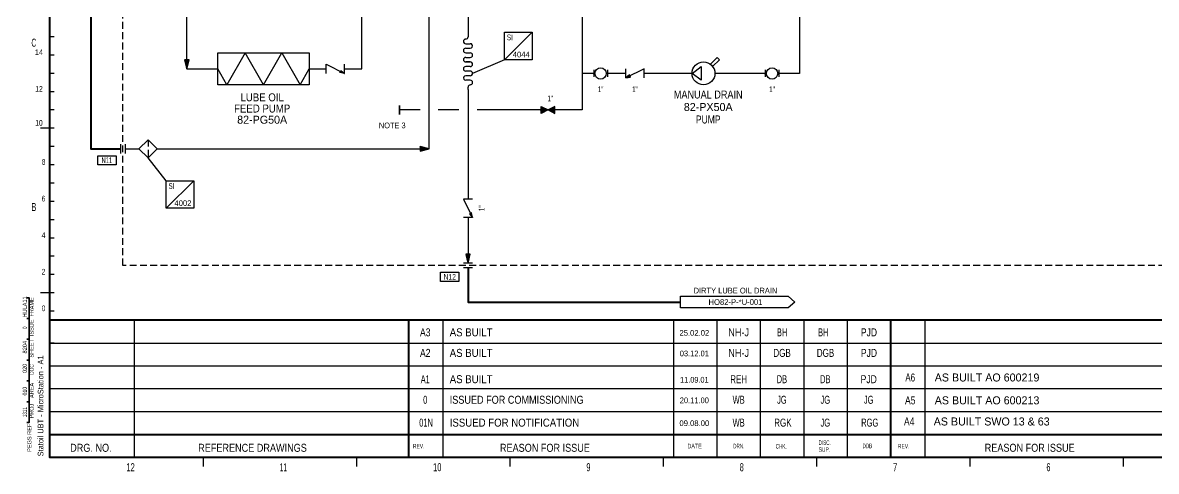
# Model space of a CAD drawing. Header units: millimetres. Extents: x 13 to 838, y 4 to 592.
# Drawn here: x 13.2 to 509.1, y 4 to 200.2 of the extents above; entities that cross this region are included whole.
import ezdxf
from ezdxf.enums import TextEntityAlignment as Align

# ---------------------------------------------------------------- set-up
doc = ezdxf.new("R2010")
doc.units = ezdxf.units.MM
doc.header["$PDMODE"] = 32
doc.header["$PDSIZE"] = 0.5
doc.linetypes.add('MEDIUM_DASHED', pattern=[4.5, 3, -1.5])
for name, color, linetype, lineweight in [('1', 7, 'Continuous', 25), ('14', 7, 'MEDIUM_DASHED', 25), ('15', 7, 'Continuous', 35), ('18', 7, 'Continuous', 25), ('4', 7, 'Continuous', 35), ('43', 7, 'Continuous', 25), ('45', 7, 'Continuous', 40), ('8', 7, 'Continuous', 40)]:
    doc.layers.add(name, color=color, linetype=linetype, lineweight=lineweight)
for name, color, linetype in [('34', 7, 'Continuous'), ('35', 7, 'Continuous'), ('36', 7, 'Continuous'), ('39', 7, 'Continuous'), ('40', 7, 'Continuous'), ('62', 7, 'Continuous')]:
    doc.layers.add(name, color=color, linetype=linetype)

msp = doc.modelspace()

# ---------------------------------------------------------------- hatches: boundary and pattern name
at = {"layer": '1'}
for points in [[(240, 163.5), (243, 162), (240, 160.5)], [(246, 163.5), (243, 162), (246, 160.5)]]:
    msp.add_hatch(color=256, dxfattribs=at).paths.add_polyline_path(points)

# ---------------------------------------------------------------- linework, layer by layer
for p, q in [((85, 180), (85, 422)), ((258, 222), (258, 162)), ((208, 203), (208, 195)), ((208, 195), (208, 194)), ((207, 191), (209, 191)), ((207, 189), (209, 189)), ((84.009, 183.962), (85.594, 182.376)), ((84.057, 183.774), (85.566, 182.263)), ((84.104, 183.585), (85.538, 182.15)), ((84.113, 184), (85.622, 182.49)), ((84.255, 184), (85.651, 182.603)), ((84.396, 184), (85.679, 182.716)), ((84.537, 184), (85.707, 182.829)), ((84.679, 184), (85.736, 182.942)), ((84.82, 184), (85.764, 183.055)), ((84.961, 184), (85.792, 183.169)), ((85.103, 184), (85.82, 183.282)), ((85.244, 184), (85.849, 183.395)), ((85.386, 184), (85.877, 183.508)), ((85.527, 184), (85.905, 183.621)), ((85.668, 184), (85.934, 183.734)), ((85.81, 184), (85.962, 183.848)), ((85.951, 184), (85.99, 183.961)), ((207, 187), (209, 187)), ((207, 185), (209, 185)), ((224, 184), (210, 178)), ((84.151, 183.396), (85.509, 182.037)), ((84.198, 183.208), (85.481, 181.924)), ((84.245, 183.019), (85.453, 181.811)), ((84.292, 182.83), (85.424, 181.697)), ((84.34, 182.642), (85.396, 181.584)), ((84.387, 182.453), (85.368, 181.471)), ((84.434, 182.264), (85.339, 181.358)), ((84.481, 182.076), (85.311, 181.245)), ((84.528, 181.887), (85.283, 181.132)), ((84.575, 181.698), (85.255, 181.018)), ((84.623, 181.509), (85.226, 180.905)), ((84.67, 181.321), (85.198, 180.792)), ((84.717, 181.132), (85.17, 180.679)), ((84.764, 180.943), (85.141, 180.566)), ((84.811, 180.755), (85.113, 180.453)), ((84.858, 180.566), (85.085, 180.339)), ((84.906, 180.377), (85.057, 180.226)), ((84.953, 180.189), (85.028, 180.113)), ((85, 180), (98.5, 180)), ((138.5, 180), (146, 180)), ((154, 180), (161.5, 180)), ((209, 183), (207, 183)), ((207, 183), (209, 183)), ((209, 181), (207, 181)), ((209, 179), (207, 179)), ((263, 179.5), (263, 176.5)), ((269, 179.5), (269, 176.5)), ((338, 179.5), (338, 176.5)), ((344, 179.5), (344, 176.5)), ((209, 177), (207, 177)), ((209, 175), (207, 175)), ((263, 178), (258, 178)), ((277, 178), (269, 178)), ((306, 178), (285, 178)), ((338, 178), (316, 178)), ((208, 171), (208, 172)), ((187, 162), (178, 162)), ((204, 162), (195, 162)), ((258, 162), (212, 162)), ((56, 147), (56, 143)), ((58, 147), (58, 143)), ((58, 145), (64, 145)), ((72, 145), (191, 145)), ((187, 145.951), (187.039, 145.99)), ((187, 145.81), (187.152, 145.962)), ((187, 145.668), (187.266, 145.934)), ((187, 145.527), (187.379, 145.905)), ((187, 145.386), (187.492, 145.877)), ((187, 145.244), (187.605, 145.849)), ((187, 145.103), (187.718, 145.82)), ((187, 144.961), (187.831, 145.792)), ((187, 144.82), (187.945, 145.764)), ((187, 144.679), (188.058, 145.736)), ((187, 144.537), (188.171, 145.707)), ((187, 144.396), (188.284, 145.679)), ((187, 144.255), (188.397, 145.651)), ((187, 144.113), (188.51, 145.622)), ((187.038, 144.009), (188.624, 145.594)), ((187.226, 144.057), (188.737, 145.566)), ((187.415, 144.104), (188.85, 145.538)), ((187.604, 144.151), (188.963, 145.509)), ((187.792, 144.198), (189.076, 145.481)), ((187.981, 144.245), (189.189, 145.453)), ((188.17, 144.292), (189.303, 145.424)), ((188.358, 144.34), (189.416, 145.396)), ((188.547, 144.387), (189.529, 145.368)), ((188.736, 144.434), (189.642, 145.339)), ((188.924, 144.481), (189.755, 145.311)), ((189.113, 144.528), (189.868, 145.283)), ((189.302, 144.575), (189.982, 145.255)), ((189.491, 144.623), (190.095, 145.226)), ((189.679, 144.67), (190.208, 145.198)), ((189.868, 144.717), (190.321, 145.17)), ((190.057, 144.764), (190.434, 145.141)), ((190.245, 144.811), (190.547, 145.113)), ((190.434, 144.858), (190.661, 145.085)), ((190.623, 144.906), (190.774, 145.057)), ((190.811, 144.953), (190.887, 145.028)), ((76, 131), (68, 141)), ((210, 95), (206, 95)), ((207.009, 98.962), (208.594, 97.376)), ((207.057, 98.774), (208.566, 97.263)), ((207.104, 98.585), (208.538, 97.15)), ((207.113, 99), (208.622, 97.49)), ((207.151, 98.396), (208.509, 97.037)), ((207.198, 98.208), (208.481, 96.924)), ((207.245, 98.019), (208.453, 96.811)), ((207.255, 99), (208.651, 97.603)), ((207.292, 97.83), (208.424, 96.697)), ((207.34, 97.642), (208.396, 96.584)), ((207.387, 97.453), (208.368, 96.471)), ((207.396, 99), (208.679, 97.716)), ((207.434, 97.264), (208.339, 96.358)), ((207.481, 97.076), (208.311, 96.245)), ((207.528, 96.887), (208.283, 96.132)), ((207.537, 99), (208.707, 97.829)), ((207.575, 96.698), (208.255, 96.018)), ((207.623, 96.509), (208.226, 95.905)), ((207.67, 96.321), (208.198, 95.792)), ((207.679, 99), (208.736, 97.942)), ((207.717, 96.132), (208.17, 95.679)), ((207.764, 95.943), (208.141, 95.566)), ((207.811, 95.755), (208.113, 95.453)), ((207.82, 99), (208.764, 98.055)), ((207.858, 95.566), (208.085, 95.339)), ((207.906, 95.377), (208.057, 95.226)), ((207.953, 95.189), (208.028, 95.113)), ((207.961, 99), (208.792, 98.169)), ((208.103, 99), (208.82, 98.282)), ((208.244, 99), (208.849, 98.395)), ((208.386, 99), (208.877, 98.508)), ((208.527, 99), (208.905, 98.621)), ((208.668, 99), (208.934, 98.734)), ((208.81, 99), (208.962, 98.848)), ((208.951, 99), (208.99, 98.961)), ((210, 93), (206, 93))]:
    msp.add_line(p, q, dxfattribs=at)
for points in [[(191, 145), (191, 400), (170, 400), (170, 408)], [(161.5, 180), (161.5, 223), (111.5, 223), (111.5, 265)], [(353, 222), (353, 178), (344, 178)], [(224, 184), (224, 196), (236, 196), (236, 184), (224, 184), (236, 196)], [(118.5, 173), (110.5, 187), (102.5, 173), (98.5, 180)], [(118.5, 173), (126.5, 187), (134.5, 173), (138.5, 180)], [(314, 182), (317, 185), (318, 184), (315, 181)], [(146, 178), (146, 182), (154, 178), (154, 182)], [(154, 178), (152.202, 178.877), (152.246, 178.967)], [(285, 176), (285, 180), (277, 176), (277, 180)], [(277, 176), (278.798, 176.877), (278.754, 176.967)], [(208, 171), (208, 162), (208, 123)], [(76, 119), (76, 131), (88, 131), (88, 119), (76, 119), (88, 131)], [(210, 123), (206, 123), (210, 115), (206, 115)], [(208, 115), (208, 107), (208, 95)], [(210, 115), (209.123, 116.798), (209.033, 116.754)]]:
    msp.add_lwpolyline(points, dxfattribs=at)
for points in [[(85, 180), (86, 184), (84, 184)], [(98.5, 173), (98.5, 187), (138.5, 187), (138.5, 173)], [(154, 178), (151.983, 178.427), (152.422, 179.326)], [(154, 178), (152.027, 178.517), (152.378, 179.236)], [(154, 178), (152.071, 178.607), (152.334, 179.146)], [(154, 178), (152.115, 178.697), (152.29, 179.057)], [(306, 178), (310, 181), (310, 175)], [(277, 176), (279.017, 176.427), (278.578, 177.326)], [(277, 176), (278.973, 176.517), (278.622, 177.236)], [(277, 176), (278.929, 176.607), (278.666, 177.146)], [(277, 176), (278.885, 176.697), (278.71, 177.057)], [(240, 163.5), (243, 162), (240, 160.5)], [(246, 163.5), (243, 162), (246, 160.5)], [(64, 145), (68, 149), (72, 145), (68, 141)], [(191, 145), (187, 146), (187, 144)], [(54, 142), (54, 138), (46, 138), (46, 142)], [(210, 115), (209.573, 117.017), (208.674, 116.578)], [(210, 115), (209.483, 116.973), (208.764, 116.622)], [(210, 115), (209.393, 116.929), (208.854, 116.666)], [(210, 115), (209.303, 116.885), (208.943, 116.71)], [(208, 95), (209, 99), (207, 99)], [(204, 91), (204, 87), (196, 87), (196, 91)], [(301, 80.5), (348, 80.5), (351, 78), (348, 75.5), (301, 75.5)]]:
    msp.add_lwpolyline(points, close=True, dxfattribs=at)
for centre, radius in [((266, 178), 2.5), ((311, 178), 5), ((341, 178), 2.5)]:
    msp.add_circle(centre, radius, dxfattribs=at)
for centre, start, end in [((207, 194), 269.9407, 0.0148), ((207, 192), 90, 270), ((207, 188), 90, 269.9604), ((209, 190), 269.9604, 90), ((207, 184), 90, 270), ((209, 186), 270, 90), ((207, 180), 90, 270), ((209, 182), 270, 90), ((209, 178), 270, 89.9604), ((207, 176), 89.9604, 270), ((209, 174), 270, 90), ((209, 172), 89.9407, 180.0148)]:
    msp.add_arc(centre, 1, start, end, dxfattribs=at)
msp.add_point((240, 162), dxfattribs=at)
at = {"layer": '14'}
msp.add_line((68, 149), (68, 141), dxfattribs=at)
at = {"layer": '15'}
for points in [[(15, 70.8), (16, 70.8), (16, 79.9), (15, 79.9)], [(15, 61.7), (16, 61.7), (16, 70.8), (15, 70.8)], [(15, 52.6), (16, 52.6), (16, 61.7), (15, 61.7)], [(15, 43.5), (16, 43.5), (16, 52.6), (15, 52.6)], [(15, 34.4), (16, 34.4), (16, 43.5), (15, 43.5)], [(15, 25.3), (16, 25.3), (16, 34.4), (15, 34.4)]]:
    msp.add_lwpolyline(points, dxfattribs=at)
at = {"layer": '18', "linetype": 'MEDIUM_DASHED'}
msp.add_lwpolyline([(684, 564), (684, 94), (57, 94), (57, 564)], close=True, dxfattribs=at)
at = {"layer": '4'}
msp.add_line((178, 164), (178, 160), dxfattribs=at)
at = {"layer": '43'}
for p, q in [((26.999, 194), (25, 194)), ((26.999, 186), (25, 186)), ((26.999, 178), (25, 178)), ((26.999, 170), (25, 170)), ((26.999, 162), (25, 162)), ((25, 154), (21, 154)), ((26.999, 154), (25, 154)), ((26.999, 146), (25, 146)), ((26.999, 138), (25, 138)), ((26.999, 130), (25, 130)), ((26.999, 122), (25, 122)), ((26.999, 114), (25, 114)), ((26.999, 106), (25, 106)), ((26.999, 98), (25, 98)), ((26.999, 90), (25, 90)), ((25, 82), (21, 82)), ((26.999, 82), (25, 82)), ((26.999, 74), (25, 74)), ((27, 70), (25, 70)), ((62, 70), (62, 10)), ((197, 70), (197, 10)), ((297.999, 10), (297.999, 70)), ((316.999, 10), (316.999, 70)), ((335.999, 10), (335.999, 70)), ((355, 10), (355, 70)), ((373.999, 10), (373.999, 70)), ((407.999, 10), (407.999, 70)), ((27, 60), (25, 60)), ((25, 60), (607.999, 60)), ((27, 50), (25, 50)), ((607.999, 50), (25, 50)), ((27, 40), (25, 40)), ((607.999, 40), (25, 40)), ((27, 30), (25, 30)), ((607.999, 30), (25, 30)), ((27, 20), (25, 20)), ((92.08, 10), (92.08, 6)), ((159.16, 10), (159.16, 6)), ((226.239, 10), (226.239, 6)), ((293.32, 10), (293.32, 6)), ((360.4, 10), (360.4, 6)), ((427.48, 10), (427.48, 6)), ((494.56, 10), (494.56, 6))]:
    msp.add_line(p, q, dxfattribs=at)
at = {"layer": '45'}
for p, q in [((830, 70), (25, 70)), ((182, 70), (182, 10)), ((392.999, 10), (392.999, 70)), ((25, 20), (607.999, 20))]:
    msp.add_line(p, q, dxfattribs=at)
msp.add_lwpolyline([(25, 585), (830, 585), (830, 10), (25, 10)], close=True, dxfattribs=at)
at = {"layer": '62'}
for p in [(263, 178), (338, 178)]:
    msp.add_point(p, dxfattribs=at)
at = {"layer": '8'}
for points in [[(43, 238), (43, 145), (56, 145)], [(208, 93), (208, 78), (301, 78)]]:
    msp.add_lwpolyline(points, dxfattribs=at)

# ---------------------------------------------------------------- texts
at = {"layer": '34'}
for s, width, p in [('HULA11', 0.8, (15, 75.907)), ('FRAME', 0.8, (18, 75.852)), ('ISSUE', 0.8, (18.001, 66.713)), ('0', 0.6, (15, 66.757)), ('8204', 0.9, (15, 58.239)), ('SHEET', 0.8, (18.001, 57.748)), ('020', 0.8, (15.001, 48.993)), ('DOC', 0.7, (18.001, 48.491)), ('010', 0.75, (15, 39.024)), ('AREA', 0.85, (18.001, 39.333)), ('1311', 0.65, (15.001, 29.808)), ('PROJ', 0.8, (18, 30.295)), ('PEGS REF', 0.85, (17.002, 18.619))]:
    msp.add_text(s, height=1.8, rotation=89.954, dxfattribs=dict(at, width=width)).set_placement(p, align=Align.CENTER)
at = {"layer": '35'}
for s, width, p in [('SI', 0.65, (225, 192.5)), ('NOTE 3', 0.85, (169, 154)), ('SI', 0.65, (77, 127.5))]:
    msp.add_text(s, height=2.5, dxfattribs=dict(at, width=width)).set_placement(p)
for s, p in [('4044', (235, 185)), ('4002', (87, 120))]:
    msp.add_text(s, height=2.5, dxfattribs=at).set_placement(p, align=Align.RIGHT)
for s, width, p in [('1"', 0.65, (266, 169.8)), ('1"', 0.65, (281, 169.8)), ('1"', 0.65, (341, 169.8)), ('1"', 0.65, (244, 165.8)), ('N11', 0.6, (50, 138.75)), ('N12', 0.7, (200, 87.75)), ('DIRTY LUBE OIL DRAIN', 0.95, (325, 81.75)), ('03.12.01', 0.9, (307, 54.25)), ('11.09.01', 0.8, (307, 42.75)), ('20.11.00', 0.9, (307, 33.75))]:
    msp.add_text(s, height=2.5, dxfattribs=dict(at, width=width)).set_placement(p, align=Align.CENTER)
at = {"layer": '35', "width": 0.65}
msp.add_text('1"', height=2.5, rotation=89.954, dxfattribs=at).set_placement((215.2, 119), align=Align.CENTER)
at = {"layer": '35'}
for s, p in [('HO82-P-*U-001', (325, 76.75)), ('25.02.02', (307, 63.25)), ('09.08.00', (307, 23.75))]:
    msp.add_text(s, height=2.5, dxfattribs=at).set_placement(p, align=Align.CENTER)
at = {"layer": '36'}
for s, width, p in [('LUBE OIL', 0.9, (117.936, 165.799)), ('MANUAL DRAIN', 0.85, (313.075, 167.019)), ('FEED PUMP', 0.9, (117.936, 160.899)), ('PUMP', 0.8, (313.075, 156.099)), ('A3', 0.8, (189.281, 63)), ('NH-J', 0.85, (326.393, 63)), ('BH', 0.7, (345.393, 63)), ('BH', 0.7, (363.393, 63)), ('PJD', 0.8, (383.393, 63)), ('A2', 0.8, (189.281, 54)), ('NH-J', 0.85, (326.393, 54)), ('DGB', 0.75, (345.393, 54)), ('DGB', 0.75, (364.393, 54)), ('PJD', 0.8, (383.393, 54)), ('A1', 0.6, (189.282, 42.5)), ('REH', 0.75, (326.394, 42.5)), ('DB', 0.7, (345.293, 42.5)), ('DB', 0.7, (364.293, 42.5)), ('PJD', 0.8, (383.293, 42.5)), ('A6', 0.75, (401.444, 43.25)), ('0', 0.7, (189.282, 33.5)), ('WB', 0.7, (326.394, 33.5)), ('JG', 0.7, (345.293, 33.5)), ('JG', 0.7, (364.293, 33.5)), ('JG', 0.7, (383.293, 33.5)), ('A5', 0.8, (401.444, 33.25)), ('01N', 0.7, (189.639, 23.5)), ('WB', 0.7, (326.394, 23.5)), ('RGK', 0.75, (345.735, 23.5)), ('JG', 0.7, (364.293, 23.5)), ('RGG', 0.7, (383.732, 23.5)), ('A4', 0.8, (401, 24))]:
    msp.add_text(s, height=3.5, dxfattribs=dict(at, width=width)).set_placement(p, align=Align.CENTER)
for s, p in [('82-PX50A', (313.075, 161.559)), ('82-PG50A', (117.936, 155.999))]:
    msp.add_text(s, height=3.5, dxfattribs=at).set_placement(p, align=Align.CENTER)
for s, width, p in [('AS BUILT', 0.9, (200, 63)), ('AS BUILT', 0.9, (200, 54)), ('AS BUILT', 0.9, (200, 42.5)), ('ISSUED FOR COMMISSIONING', 0.85, (200, 33.5)), ('ISSUED FOR NOTIFICATION', 0.9, (200, 23.5))]:
    msp.add_text(s, height=3.5, dxfattribs=dict(at, width=width)).set_placement(p)
for s, p in [('AS BUILT AO 600219', (412.162, 43.25)), ('AS BUILT AO 600213', (412.162, 33.25)), ('AS BUILT SWO 13 & 63', (411.718, 24))]:
    msp.add_text(s, height=3.5, dxfattribs=at).set_placement(p)
at = {"layer": '39'}
for s, width, p in [('14', 0.8, (22.083, 186)), ('12', 0.7, (21.957, 170)), ('10', 0.7, (21.935, 155.1)), ('8', 0.65, (23.115, 138)), ('6', 0.65, (22.989, 122)), ('4', 0.85, (23.242, 106)), ('2', 0.7, (23.115, 90)), ('0', 0.65, (23.094, 74))]:
    msp.add_text(s, height=2.5, dxfattribs=dict(at, width=width)).set_placement(p, align=Align.RIGHT)
at = {"layer": '39', "width": 0.85}
msp.add_text('Statoil UBT - MicroStation - A1', height=2.5, rotation=90, dxfattribs=at).set_placement((22.244, 10.483))
at = {"layer": '39'}
for s, width, p in [('REV.', 0.65, (183.913, 13.969)), ('DATE', 0.7, (303.999, 14)), ('DRN.', 0.6, (323.999, 14)), ('CHK.', 0.6, (342.602, 13.891)), ('DISC.', 0.6, (361.357, 15.501)), ('DDB', 0.6, (380.565, 14.072)), ('REV.', 0.65, (396.054, 13.956)), ('SUP.', 0.65, (361.357, 12.501))]:
    msp.add_text(s, height=2, dxfattribs=dict(at, width=width)).set_placement(p)
at = {"layer": '40'}
for s, width, p in [('C', 0.5, (17, 189.687)), ('B', 0.6, (17, 117.812)), ('DRG. NO.', 0.85, (33.959, 12.491)), ('REFERENCE DRAWINGS', 0.85, (89.959, 12.491)), ('REASON FOR ISSUE', 0.85, (221.959, 12.491)), ('REASON FOR ISSUE', 0.85, (434.028, 12.51)), ('12', 0.65, (58.539, 4)), ('11', 0.5, (125.62, 4)), ('10', 0.65, (192.7, 4)), ('9', 0.6, (259.78, 4)), ('8', 0.6, (326.86, 4)), ('7', 0.65, (393.939, 4)), ('6', 0.6, (461.02, 4))]:
    msp.add_text(s, height=3.5, dxfattribs=dict(at, width=width)).set_placement(p)

doc.saveas('drawing.dxf')
